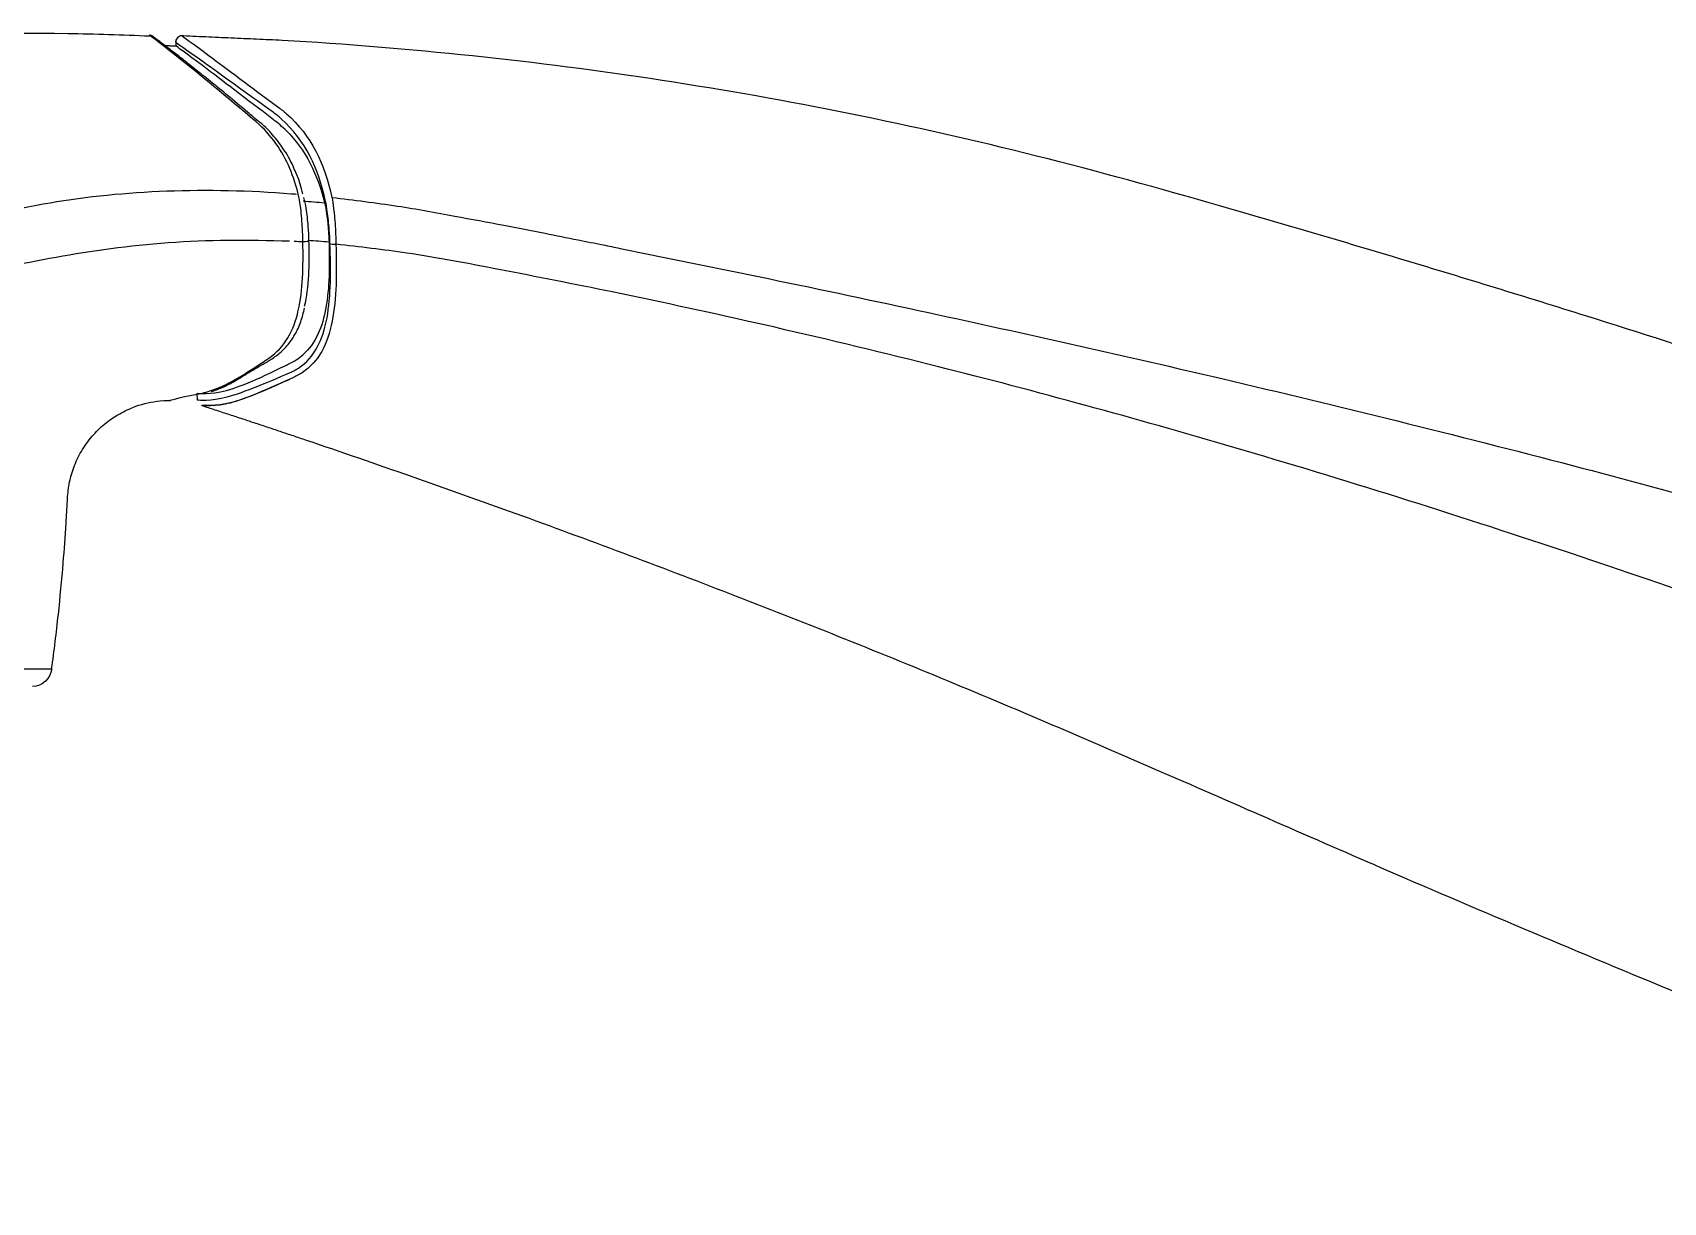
# Model space of a CAD drawing. Extents: x 21390 to 21984, y -2274 to -1854.
# Drawn here: x 21733.6 to 21812.9, y -2010.3 to -1953.5 of the extents above; entities that cross this region are included whole.
import ezdxf

# ---------------------------------------------------------------- set-up
doc = ezdxf.new("R2010")
doc.units = 0
doc.header["$LTSCALE"] = 5
doc.header["$MEASUREMENT"] = 0
doc.layers.add('41', color=7, linetype='CONTINUOUS')

msp = doc.modelspace()

# ---------------------------------------------------------------- linework, layer by layer
at = {"layer": '41', "color": 7, "linetype": 'Continuous'}
for p, q in [((21740.566, -1953.977), (21740.576, -1954.144)), ((21741.586, -1971.005), (21741.605, -1971.32))]:
    msp.add_line(p, q, dxfattribs=at)
at = {"layer": '41', "color": 7, "linetype": 'Continuous', "extrusion": (0, 0, -1)}
msp.add_arc((-21733.549, -1984.267, 0), 1, 187.87664, 266.57101, dxfattribs=at)
at = {"layer": '41', "color": 7, "linetype": 'Continuous'}
for points, knots in [([(21739.301, -1953.647), (21737.975, -1953.586), (21733.168, -1953.429), (21724.871, -1953.674), (21714.453, -1954.425), (21707.553, -1955.313), (21704.116, -1955.846)], [0, 0, 0, 0, 0.112692, 0.408737, 0.704782, 1, 1, 1, 1]), ([(21739.985, -1954.054), (21739.912, -1953.998), (21739.741, -1953.868), (21739.543, -1953.718), (21739.455, -1953.653), (21739.44, -1953.642), (21739.433, -1953.638), (21739.435, -1953.638), (21739.426, -1953.632), (21739.419, -1953.628), (21739.388, -1953.608), (21739.348, -1953.59), (21739.311, -1953.586), (21739.304, -1953.586)], [0, 0, 0, 0, 0.201793, 0.521929, 0.833809, 0.910212, 0.949108, 0.964968, 0.967636, 0.969682, 0.973234, 0.994881, 1, 1, 1, 1]), ([(21744.639, -1957.827), (21744.443, -1957.661), (21743.905, -1957.206), (21743.138, -1956.561), (21742.319, -1955.892), (21741.616, -1955.327), (21740.983, -1954.827), (21740.448, -1954.41), (21740.019, -1954.079), (21739.704, -1953.84), (21739.506, -1953.691), (21739.457, -1953.655), (21739.437, -1953.64), (21739.436, -1953.64)], [0, 0, 0, 0, 0.06774, 0.189498, 0.289469, 0.395462, 0.500779, 0.604863, 0.706939, 0.806544, 0.903561, 0.988568, 1, 1, 1, 1]), ([(21740.917, -1953.634), (21740.91, -1953.632), (21740.876, -1953.623), (21740.804, -1953.629), (21740.71, -1953.661), (21740.624, -1953.734), (21740.573, -1953.829), (21740.559, -1953.916), (21740.566, -1953.962), (21740.57, -1953.979)], [0, 0, 0, 0, 0.038141, 0.183512, 0.363982, 0.55046, 0.754968, 0.912751, 1, 1, 1, 1]), ([(21745.325, -1957.703), (21743.976, -1956.681), (21742.788, -1955.765), (21741.065, -1954.476), (21740.573, -1954.117), (21740.574, -1954.118)], [0, 0, 0, 0, 0.500002, 0.500002, 1, 1, 1, 1]), ([(21869.433, -1989.43), (21864.68, -1987.419), (21854.892, -1983.41), (21839.946, -1977.703), (21824.629, -1972.26), (21811.39, -1967.913), (21800.289, -1964.513), (21791.382, -1961.878), (21782.43, -1959.396), (21773.368, -1957.342), (21764.22, -1955.721), (21755.004, -1954.531), (21748.834, -1954.028), (21745.741, -1953.848)], [0, 0, 0, 0, 0.119752, 0.245506, 0.37126, 0.49701, 0.568868, 0.64073, 0.712586, 0.784439, 0.856292, 0.928147, 1, 1, 1, 1]), ([(21746.35, -1960.162), (21746.326, -1960.096), (21746.18, -1959.723), (21745.835, -1959.139), (21745.296, -1958.442), (21744.9, -1958.014), (21744.654, -1957.833), (21744.636, -1957.819)], [0, 0, 0, 0, 0.071087, 0.40979, 0.702104, 0.978365, 1, 1, 1, 1]), ([(21746.746, -1961.31), (21746.728, -1961.228), (21746.629, -1960.83), (21746.504, -1960.442), (21746.359, -1960.159), (21746.358, -1960.157)], [0, 0, 0, 0, 0.202841, 0.993882, 1, 1, 1, 1]), ([(21746.786, -1961.487), (21746.828, -1961.647), (21746.864, -1961.822), (21746.893, -1962.005), (21746.938, -1962.283), (21746.971, -1962.589), (21746.995, -1962.896), (21747.012, -1963.122), (21747.024, -1963.352), (21747.029, -1963.575)], [0, 0, 0, 0, 0.2748, 0.2748, 0.2748, 0.694166, 0.694166, 0.694166, 1, 1, 1, 1]), ([(21747.802, -1961.741), (21747.843, -1961.908), (21747.877, -1962.091), (21747.905, -1962.284), (21747.944, -1962.547), (21747.973, -1962.834), (21747.993, -1963.121), (21748.005, -1963.297), (21748.014, -1963.476), (21748.019, -1963.651)], [0, 0, 0, 0, 0.310249, 0.310249, 0.310249, 0.738272, 0.738272, 0.738272, 1, 1, 1, 1]), ([(21748.019, -1963.651), (21748.053, -1964.794), (21748.038, -1965.886), (21747.704, -1967.78), (21747.371, -1968.584), (21746.75, -1969.127)], [0, 0, 0, 0, 0.5, 0.5, 1, 1, 1, 1]), ([(21745.265, -1969.305), (21745.438, -1969.196), (21745.777, -1968.937), (21746.197, -1968.451), (21746.527, -1967.858), (21746.726, -1967.323), (21746.801, -1966.973), (21746.82, -1966.86)], [0, 0, 0, 0, 0.203886, 0.433687, 0.663315, 0.894302, 1, 1, 1, 1]), ([(21741.586, -1971.003), (21741.586, -1971.003), (21741.586, -1971.003), (21741.588, -1971.003), (21741.986, -1971.066), (21743.488, -1970.799), (21744.545, -1970.316), (21745.843, -1969.686)], [0, 0, 0, 0, 0.001514, 0.001514, 0.500757, 0.500757, 1, 1, 1, 1]), ([(21742.288, -1970.917), (21742.463, -1970.867), (21742.829, -1970.734), (21743.444, -1970.411), (21744.124, -1969.983), (21744.644, -1969.684), (21744.921, -1969.525)], [0, 0, 0, 0, 0.226066, 0.459597, 0.72111, 1, 1, 1, 1]), ([(21740.287, -1971.349), (21740.286, -1971.349), (21740.654, -1971.214), (21741.654, -1971.041), (21741.887, -1970.992), (21742.14, -1970.917)], [0, 0, 0, 0, 0.795792, 0.795792, 1, 1, 1, 1]), ([(21746.122, -1970.31), (21744.831, -1970.888), (21743.75, -1971.37), (21742.226, -1971.658), (21741.817, -1971.587), (21741.816, -1971.587)], [0, 0, 0, 0, 0.500002, 0.500002, 1, 1, 1, 1]), ([(21734.535, -1984.402), (21734.656, -1983.522), (21734.868, -1981.808), (21735.088, -1979.443), (21735.227, -1977.6), (21735.287, -1976.319), (21735.36, -1975.406), (21735.593, -1974.591), (21735.964, -1973.804), (21736.473, -1973.09), (21737.078, -1972.495), (21737.751, -1972.022), (21738.594, -1971.613), (21739.473, -1971.385), (21740.093, -1971.351), (21740.32, -1971.355)], [0, 0, 0, 0, 0.166935, 0.324749, 0.446562, 0.514295, 0.566003, 0.618263, 0.672726, 0.72885, 0.782155, 0.831626, 0.882786, 0.957759, 1, 1, 1, 1]), ([(21746.905, -1973.277), (21750.314, -1974.43), (21757.203, -1976.841), (21767.598, -1980.734), (21778.19, -1984.962), (21788.947, -1989.585), (21800.891, -1994.855), (21814.221, -2000.453), (21827.395, -2005.771), (21835.853, -2009.016), (21839.365, -2010.338)], [0, 0, 0, 0, 0.108349, 0.21975, 0.334201, 0.451706, 0.572264, 0.727253, 0.887012, 1, 1, 1, 1])]:
    msp.add_open_spline(points, degree=3, knots=knots, dxfattribs=at)
at = {"layer": '41', "color": 3, "linetype": 'Continuous'}
for points, knots in [([(21744.478, -1957.811), (21743.012, -1956.562), (21741.71, -1955.49), (21739.885, -1954.049), (21739.342, -1953.639), (21739.273, -1953.586)], [0, 0, 0, 0, 0.516884, 0.516884, 1, 1, 1, 1]), ([(21745.303, -1957.34), (21743.929, -1956.364), (21742.749, -1955.499), (21741.056, -1954.291), (21740.567, -1953.948), (21740.564, -1953.945)], [0, 0, 0, 0, 0.500139, 0.500139, 1, 1, 1, 1]), ([(21740.873, -1953.627), (21740.876, -1953.63), (21741.36, -1953.979), (21743.029, -1955.208), (21744.188, -1956.086), (21745.536, -1957.081)], [0, 0, 0, 0, 0.499954, 0.499954, 1, 1, 1, 1]), ([(21745.536, -1957.081), (21745.682, -1957.188), (21745.821, -1957.3), (21745.955, -1957.417), (21745.955, -1957.417), (21745.955, -1957.417), (21745.955, -1957.417)], [0, 0, 0, 0, 0.999912, 0.999912, 0.999912, 1, 1, 1, 1]), ([(21746.527, -1961.325), (21746.418, -1960.892), (21746.283, -1960.473), (21746.114, -1960.076), (21746.114, -1960.076), (21746.114, -1960.076), (21746.114, -1960.076)], [0, 0, 0, 0, 0.999963, 0.999963, 0.999963, 1, 1, 1, 1]), ([(21725.285, -1964.781), (21727.655, -1963.389), (21730.878, -1962.353), (21738.036, -1961.122), (21742.109, -1960.977), (21746.187, -1961.298)], [0, 0, 0, 0, 0.5, 0.5, 1, 1, 1, 1]), ([(21746.75, -1963.642), (21746.75, -1963.642), (21746.75, -1963.642), (21746.75, -1963.642), (21746.746, -1963.394), (21746.736, -1963.139), (21746.721, -1962.889), (21746.701, -1962.549), (21746.671, -1962.21), (21746.629, -1961.9), (21746.601, -1961.697), (21746.568, -1961.503), (21746.527, -1961.325), (21746.527, -1961.325), (21746.527, -1961.325), (21746.527, -1961.325)], [0, 0, 0, 0, 0.000024, 0.000024, 0.000024, 0.307399, 0.307399, 0.307399, 0.727352, 0.727352, 0.727352, 0.999976, 0.999976, 0.999976, 1, 1, 1, 1]), ([(21748.067, -1963.731), (21748.059, -1963.507), (21748.046, -1963.278), (21748.03, -1963.053), (21748.007, -1962.745), (21747.976, -1962.438), (21747.936, -1962.157), (21747.912, -1961.987), (21747.884, -1961.824), (21747.852, -1961.673)], [0, 0, 0, 0, 0.312552, 0.312552, 0.312552, 0.74271, 0.74271, 0.74271, 1, 1, 1, 1]), ([(21748.162, -1961.472), (21748.162, -1961.472), (21748.162, -1961.472), (21748.162, -1961.472), (21748.194, -1961.64), (21748.221, -1961.823), (21748.244, -1962.013), (21748.282, -1962.324), (21748.309, -1962.665), (21748.328, -1963.007), (21748.342, -1963.256), (21748.352, -1963.511), (21748.357, -1963.759), (21748.357, -1963.759), (21748.357, -1963.759), (21748.357, -1963.759)], [0, 0, 0, 0, 0.000025, 0.000025, 0.000025, 0.260317, 0.260317, 0.260317, 0.689007, 0.689007, 0.689007, 0.999975, 0.999975, 0.999975, 1, 1, 1, 1]), ([(21748.162, -1961.478), (21749.228, -1961.608), (21751.228, -1961.851), (21754.008, -1962.361), (21756.395, -1962.807), (21758.391, -1963.196), (21759.997, -1963.516), (21761.214, -1963.762), (21764.459, -1964.418), (21769.901, -1965.527), (21779.663, -1967.601), (21792.556, -1970.499), (21807.94, -1974.3), (21821.84, -1978.122), (21831.968, -1981.169), (21842.149, -1984.408), (21853.751, -1988.394), (21863.285, -1992.168), (21867.801, -1993.956)], [0, 0, 0, 0, 0.025931, 0.048678, 0.068237, 0.084609, 0.097792, 0.107788, 0.114596, 0.177778, 0.241928, 0.355622, 0.496925, 0.624611, 0.703805, 0.752378, 0.882716, 1, 1, 1, 1]), ([(21746.094, -1963.614), (21744.083, -1963.543), (21742.123, -1963.553), (21738.29, -1963.833), (21736.474, -1964.086), (21733.022, -1964.704), (21731.378, -1965.065), (21728.383, -1965.934), (21727.002, -1966.43), (21725.861, -1967.169)], [0, 0, 0, 0, 0.25, 0.25, 0.5, 0.5, 0.75, 0.75, 1, 1, 1, 1]), ([(21746.533, -1969.774), (21747.317, -1969.262), (21747.728, -1968.403), (21748.116, -1966.269), (21748.114, -1965.027), (21748.067, -1963.731)], [0, 0, 0, 0, 0.5, 0.5, 1, 1, 1, 1]), ([(21748.357, -1963.757), (21748.396, -1965.111), (21748.385, -1966.403), (21747.957, -1968.601), (21747.515, -1969.48), (21746.709, -1970.002)], [0, 0, 0, 0, 0.5, 0.5, 1, 1, 1, 1]), ([(21865.189, -2001.13), (21859.265, -1998.572), (21849.941, -1994.547), (21830.809, -1986.729), (21812.226, -1979.869), (21792.149, -1973.572), (21779.342, -1970.079), (21769.407, -1967.705), (21762.428, -1966.187), (21756.628, -1965.048), (21752.161, -1964.19), (21749.506, -1963.888), (21748.357, -1963.757)], [0, 0, 0, 0, 0.157344, 0.247656, 0.503982, 0.640054, 0.760692, 0.827631, 0.889137, 0.934853, 0.971804, 1, 1, 1, 1]), ([(21741.605, -1971.318), (21741.605, -1971.318), (21741.605, -1971.318), (21741.605, -1971.318), (21742.011, -1971.387), (21743.53, -1971.103), (21744.617, -1970.637), (21745.96, -1970.07)], [0, 0, 0, 0, 0.00005, 0.00005, 0.500025, 0.500025, 1, 1, 1, 1]), ([(21742.14, -1970.917), (21742.381, -1970.845), (21742.64, -1970.75), (21743.47, -1970.354), (21744.094, -1969.96), (21744.746, -1969.527)], [0, 0, 0, 0, 0.327451, 0.327451, 1, 1, 1, 1]), ([(21746.709, -1970.001), (21746.709, -1970.001), (21746.709, -1970.001), (21746.709, -1970.001), (21746.558, -1970.1), (21746.395, -1970.187), (21746.223, -1970.264)], [0, 0, 0, 0, 0.000078, 0.000078, 0.000078, 1, 1, 1, 1]), ([(21746.122, -1970.31), (21744.831, -1970.888), (21743.75, -1971.37), (21742.226, -1971.658), (21741.817, -1971.587), (21741.816, -1971.587), (21742.225, -1971.658), (21743.3, -1971.455), (21743.669, -1971.338), (21744.085, -1971.18)], [0, 0, 0, 0, 0.293025, 0.293025, 0.586049, 0.586049, 0.879074, 0.879074, 1, 1, 1, 1]), ([(21725.621, -1984.845), (21731.193, -1984.309), (21734.533, -1984.4), (21734.541, -1984.4), (21734.541, -1984.4), (21734.541, -1984.4)], [0, 0, 0, 0, 0.999963, 0.999963, 1, 1, 1, 1])]:
    msp.add_open_spline(points, degree=3, knots=knots, dxfattribs=at)
at = {"layer": '41', "color": 7, "linetype": 'Continuous'}
for points, degree in [([(21740.607, -1954.133), (21740.058, -1954.11)], 1), ([(21745.741, -1953.848), (21740.784, -1953.624)], 1), ([(21745.936, -1958.23), (21745.747, -1958.044), (21745.543, -1957.868), (21745.325, -1957.703)], 3), ([(21745.936, -1958.23), (21746.908, -1959.185), (21747.467, -1960.365), (21747.802, -1961.742)], 3), ([(21747.029, -1963.575), (21747.06, -1964.741), (21747.036, -1965.835), (21746.814, -1966.786)], 3), ([(21744.937, -1969.524), (21745.272, -1969.309)], 1), ([(21746.037, -1969.591), (21746.302, -1969.463), (21746.542, -1969.308), (21746.75, -1969.127)], 3), ([(21745.843, -1969.686), (21745.907, -1969.655), (21745.972, -1969.623), (21746.037, -1969.591)], 3), ([(21744.085, -1971.18), (21744.677, -1970.956), (21745.363, -1970.65), (21746.122, -1970.31)], 3), ([(21741.828, -1971.594), (21744.372, -1972.417), (21746.905, -1973.277)], 2)]:
    msp.add_open_spline(points, degree=degree, dxfattribs=at)
at = {"layer": '41', "color": 3, "linetype": 'Continuous'}
for points in [[(21745.708, -1957.672), (21745.579, -1957.557), (21745.444, -1957.446), (21745.303, -1957.34)], [(21745.955, -1957.417), (21747.156, -1958.466), (21747.81, -1959.851), (21748.162, -1961.478)], [(21746.114, -1960.076), (21745.749, -1959.217), (21745.228, -1958.451), (21744.478, -1957.811)], [(21747.851, -1961.674), (21747.507, -1960.079), (21746.878, -1958.715), (21745.708, -1957.672)], [(21746.187, -1961.298), (21746.267, -1961.304), (21746.348, -1961.311), (21746.428, -1961.317)], [(21746.768, -1961.648), (21747.113, -1961.679), (21747.457, -1961.711), (21747.802, -1961.742)], [(21746.75, -1963.642), (21746.609, -1963.635), (21746.468, -1963.629), (21746.327, -1963.622)], [(21746.527, -1966.97), (21746.745, -1965.992), (21746.775, -1964.843), (21746.75, -1963.642)], [(21747.029, -1963.575), (21747.063, -1963.602), (21746.922, -1963.636), (21746.75, -1963.642)], [(21748.019, -1963.651), (21747.679, -1963.626), (21747.338, -1963.601), (21746.998, -1963.576)], [(21748.067, -1963.731), (21748.09, -1963.751), (21748.219, -1963.764), (21748.357, -1963.759)], [(21745.086, -1969.3), (21745.866, -1968.771), (21746.307, -1967.959), (21746.527, -1966.968)], [(21744.748, -1969.527), (21744.86, -1969.453), (21744.972, -1969.377), (21745.086, -1969.3)], [(21745.96, -1970.07), (21745.994, -1970.055), (21746.029, -1970.04), (21746.064, -1970.026)], [(21746.064, -1970.026), (21746.23, -1969.952), (21746.387, -1969.869), (21746.533, -1969.774)], [(21746.223, -1970.264), (21746.189, -1970.279), (21746.155, -1970.294), (21746.122, -1970.309)]]:
    msp.add_open_spline(points, degree=3, dxfattribs=at)

doc.saveas('drawing.dxf')
